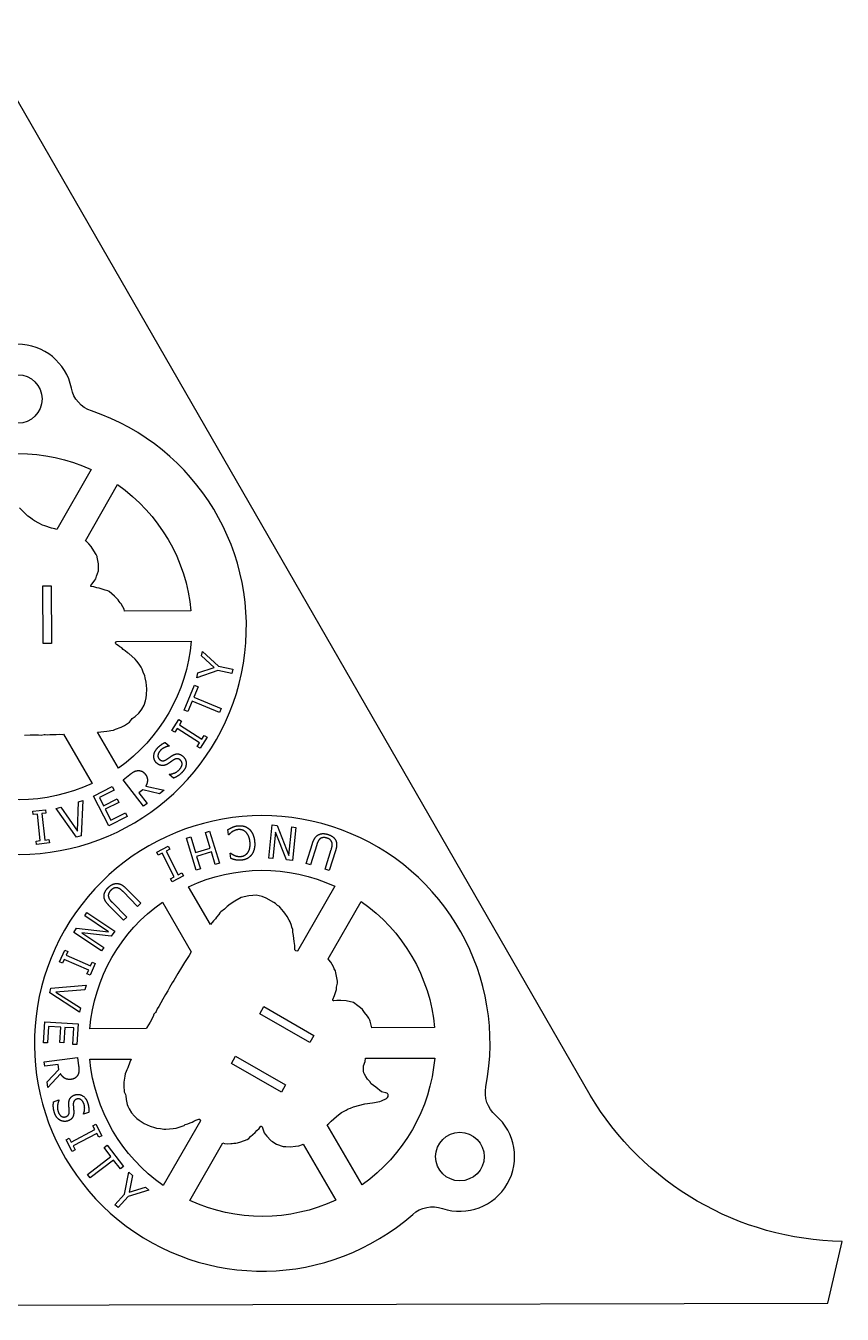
# Model space of a CAD drawing. Header units: millimetres. Extents: x 0 to 217, y 0 to 323.
# Drawn here: x 163.7 to 217.4, y 0.4 to 85.2 of the extents above; entities that cross this region are included whole.
import ezdxf

# ---------------------------------------------------------------- set-up
doc = ezdxf.new("R2010")
doc.units = ezdxf.units.MM
doc.layers.add('SCRAP_OUTLINE', color=8, linetype='Continuous')

msp = doc.modelspace()

# ---------------------------------------------------------------- linework, layer by layer
for points in [[(166.674, 61.366, 0.821365), (159.611, 61.342, -0.267689), (158.301, 59.833, 6.023346), (167.995, 59.866, -0.267689)], [(170.172, 46.678), (170.148, 46.806), (170.07, 46.965), (169.944, 47.165), (169.896, 47.23), (169.811, 47.323), (169.745, 47.435), (169.675, 47.522), (169.515, 47.671), (169.164, 47.963), (169.063, 48.02), (168.9, 48.059), (168.513, 48.191), (168.338, 48.221), (168.157, 48.276), (167.98, 48.299), (167.962, 48.311), (167.95, 48.33), (167.95, 48.362), (167.965, 48.394), (168.225, 48.711), (168.275, 48.81), (168.325, 48.975), (168.454, 49.342), (168.46, 49.383), (168.453, 49.482), (168.466, 49.667), (168.466, 49.789), (168.381, 50.236), (168.365, 50.279), (168.308, 50.402), (168.158, 50.663), (167.967, 50.947), (167.82, 51.119), (167.647, 51.281), (167.592, 51.316), (169.708, 55.011, -0.221398), (174.548, 46.693)], [(168.4, 38.699), (168.616, 38.722), (169.013, 38.784), (169.155, 38.799), (169.277, 38.829), (169.439, 38.844), (169.582, 38.906), (169.957, 39.043), (170.17, 39.152), (170.492, 39.374), (170.621, 39.54), (170.68, 39.6), (170.88, 39.744), (171.122, 39.96), (171.2, 40.06), (171.305, 40.215), (171.469, 40.489), (171.556, 40.773), (171.606, 40.97), (171.63, 41.16), (171.645, 41.567), (171.602, 41.993), (171.532, 42.278), (171.508, 42.42), (171.402, 42.664), (171.331, 42.861), (171.259, 42.989), (171.127, 43.189), (170.984, 43.383), (170.863, 43.527), (170.459, 43.9), (170.42, 43.908), (170.358, 43.938), (170.223, 44.06), (170.093, 44.151), (169.985, 44.255), (169.872, 44.322), (169.764, 44.408), (169.649, 44.482), (169.6, 44.53), (169.585, 44.573), (169.586, 44.588), (169.642, 44.676), (174.555, 44.693, -0.221398), (169.772, 36.342)], [(191.107, 7.341, 0.821365), (194.617, 13.47, -0.267689), (193.966, 15.359, 6.023346), (189.147, 6.947, -0.267689)], [(181.566, 24.283), (181.533, 24.281), (181.459, 24.299), (181.422, 24.327), (181.39, 24.383), (181.377, 24.446), (181.382, 24.665), (181.337, 24.923), (181.301, 25.321), (181.257, 25.533), (181.26, 25.668), (181.252, 25.719), (181.189, 25.865), (181.175, 25.966), (181.073, 26.209), (181.017, 26.331), (180.886, 26.568), (180.734, 26.79), (180.649, 26.896), (180.43, 27.159), (180.368, 27.218), (180.24, 27.297), (180.106, 27.418), (179.996, 27.492), (179.497, 27.773), (179.231, 27.88), (179.045, 27.933), (178.851, 27.966), (178.613, 27.959), (178.359, 27.939), (177.851, 27.809), (177.438, 27.576), (177.131, 27.372), (176.938, 27.221), (176.75, 27.061), (176.505, 26.873), (176.45, 26.809), (176.384, 26.709), (176.221, 26.521), (176.16, 26.415), (176.024, 26.283), (175.835, 26.048), (174.392, 28.527, -0.221398), (184.016, 28.56)], [(167.88, 19.17, -0.221398), (172.663, 27.521), (174.567, 24.25), (174.433, 24.008), (174.307, 23.798), (174.12, 23.531), (174.055, 23.418), (173.985, 23.327), (173.925, 23.198), (173.683, 22.821), (173.41, 22.344), (173.306, 22.194), (173.134, 21.894), (173.025, 21.675), (172.86, 21.441), (172.695, 21.114), (172.422, 20.638), (172.315, 20.489), (172.253, 20.305), (172.218, 20.245), (172.111, 20.125), (172.063, 19.977), (171.851, 19.607), (171.762, 19.423), (171.651, 19.252), (171.622, 19.183)], [(186.46, 19.233), (186.351, 19.675), (186.331, 19.732), (186.259, 19.874), (186.169, 20.002), (185.97, 20.246), (185.841, 20.443), (185.717, 20.552), (185.439, 20.751), (185.331, 20.843), (185.242, 20.897), (184.773, 21.02), (184.412, 21.042), (184.145, 21.033), (183.963, 21.013), (183.919, 21.019), (183.903, 21.029), (183.89, 21.056), (183.899, 21.098), (184.001, 21.361), (184.125, 21.759), (184.139, 21.915), (184.199, 22.185), (184.201, 22.301), (184.183, 22.419), (184.09, 22.862), (184.059, 22.98), (183.988, 23.114), (183.941, 23.261), (183.754, 23.561), (183.632, 23.716), (183.577, 23.769), (185.751, 27.566, -0.221398), (190.592, 19.247)], [(170.613, 17.18), (170.525, 16.981), (170.38, 16.607), (170.322, 16.476), (170.288, 16.355), (170.219, 16.207), (170.202, 16.053), (170.132, 15.66), (170.121, 15.42), (170.152, 15.03), (170.231, 14.836), (170.253, 14.754), (170.278, 14.51), (170.344, 14.192), (170.392, 14.075), (170.474, 13.906), (170.629, 13.627), (170.831, 13.41), (170.977, 13.268), (171.13, 13.152), (171.474, 12.935), (171.866, 12.76), (172.147, 12.678), (172.282, 12.627), (172.546, 12.598), (172.752, 12.56), (172.899, 12.559), (173.138, 12.573), (173.377, 12.6), (173.563, 12.632), (174.089, 12.796), (174.114, 12.826), (174.171, 12.865), (174.345, 12.92), (174.489, 12.987), (174.632, 13.03), (174.747, 13.094), (174.876, 13.144), (174.997, 13.207), (175.063, 13.225), (175.108, 13.217), (175.121, 13.208), (175.169, 13.115), (172.727, 8.852, -0.221398), (167.887, 17.17)], [(190.599, 17.247, -0.221398), (185.815, 8.897), (183.522, 12.837), (183.635, 12.926), (183.773, 13.082), (184.133, 13.391), (184.253, 13.509), (184.471, 13.653), (184.759, 13.821), (184.896, 13.889), (185.062, 13.939), (185.244, 14.039), (185.997, 14.234), (186.497, 14.299), (186.636, 14.327), (186.862, 14.353), (186.994, 14.384), (187.093, 14.42), (187.428, 14.59), (187.483, 14.639), (187.527, 14.721), (187.538, 14.789), (187.533, 14.833), (187.516, 14.873), (187.486, 14.909), (187.444, 14.936), (187.372, 14.963), (187.177, 15.001), (187.103, 15.026), (186.717, 15.333), (186.424, 15.547), (186.315, 15.696), (186.162, 15.859), (186.065, 16.036), (185.964, 16.185), (185.933, 16.274), (185.913, 16.385), (185.903, 16.499), (185.904, 16.631), (185.915, 16.725), (186.008, 17.026), (186.046, 17.232)], [(176.638, 11.656), (176.761, 11.612), (176.937, 11.6), (177.173, 11.61), (177.253, 11.619), (177.376, 11.646), (177.507, 11.647), (177.617, 11.664), (177.826, 11.728), (178.254, 11.886), (178.354, 11.946), (178.47, 12.067), (178.777, 12.335), (178.891, 12.473), (179.029, 12.602), (179.137, 12.743), (179.156, 12.753), (179.179, 12.754), (179.207, 12.738), (179.227, 12.709), (179.371, 12.326), (179.433, 12.232), (179.551, 12.107), (179.803, 11.811), (179.836, 11.785), (179.925, 11.743), (180.079, 11.639), (180.185, 11.578), (180.614, 11.428), (180.659, 11.42), (180.795, 11.408), (181.096, 11.407), (181.437, 11.43), (181.66, 11.472), (181.886, 11.541), (181.945, 11.571), (184.086, 7.891, -0.221398), (174.462, 7.858)]]:
    msp.add_lwpolyline(points, format="xyb", close=True)
for points in [[(158.349, 55.973, -0.221398), (167.973, 56.005), (165.707, 52.049), (165.573, 52.103), (165.369, 52.145), (164.922, 52.302), (164.76, 52.346), (164.525, 52.464), (164.236, 52.629), (164.109, 52.714), (163.983, 52.832), (163.805, 52.939), (163.259, 53.495)], [(163.586, 38.514), (163.952, 38.534), (164.501, 38.536), (164.684, 38.518), (164.873, 38.556), (164.943, 38.556), (165.101, 38.524), (165.253, 38.556), (165.68, 38.557), (165.883, 38.572), (166.086, 38.561), (166.161, 38.57), (168.043, 35.336, -0.221398), (158.419, 35.304)]]:
    msp.add_lwpolyline(points, format="xyb")
for points in [[(165.341, 48.355), (165.354, 44.554), (164.806, 44.552), (164.793, 48.353)], [(175.238, 43.729), (175.301, 44.032), (176.351, 43.055), (177.304, 42.857), (177.244, 42.571), (176.321, 42.762), (174.939, 42.29), (175.005, 42.608), (176.069, 42.968)], [(176.533, 40.271), (176.421, 40.001), (174.63, 40.745), (174.347, 40.064), (174.106, 40.163), (174.785, 41.797), (175.025, 41.697), (174.742, 41.015)], [(175.417, 38.495), (175.607, 38.376), (175.155, 37.654), (174.964, 37.773), (175.113, 38.01), (173.63, 38.94), (173.481, 38.703), (173.291, 38.822), (173.743, 39.544), (173.934, 39.425), (173.785, 39.188), (175.268, 38.258)], [(170.357, 33.16), (169.129, 32.538), (168.136, 34.502), (169.364, 35.123), (169.482, 34.89), (168.514, 34.401), (168.786, 33.863), (169.688, 34.32), (169.806, 34.087), (168.904, 33.631), (169.272, 32.903), (170.24, 33.392)], [(167.145, 34.115), (167.432, 34.197), (167.312, 31.873), (167.008, 31.786), (165.672, 33.691), (165.974, 33.777), (167.065, 32.19)], [(165.196, 31.633), (165.221, 31.409), (164.374, 31.314), (164.349, 31.538), (164.627, 31.569), (164.432, 33.309), (164.154, 33.277), (164.129, 33.501), (164.976, 33.596), (165.001, 33.372), (164.723, 33.341), (164.918, 31.601)], [(179.675, 30.409), (179.895, 32.598), (180.222, 32.565), (181, 30.58), (181.19, 32.467), (181.462, 32.44), (181.241, 30.251), (180.828, 30.293), (180.121, 32.114), (179.946, 30.381)], [(174.896, 29.618), (174.249, 31.721), (174.529, 31.807), (174.845, 30.778), (175.813, 31.076), (175.497, 32.105), (175.776, 32.191), (176.423, 30.088), (176.143, 30.002), (175.889, 30.827), (174.922, 30.529), (175.175, 29.704)], [(172.398, 30.611), (172.295, 30.811), (173.053, 31.2), (173.156, 31), (172.907, 30.872), (173.706, 29.315), (173.955, 29.442), (174.058, 29.242), (173.299, 28.853), (173.197, 29.053), (173.446, 29.181), (172.647, 30.739)], [(168.66, 24.3), (166.828, 25.519), (167.01, 25.792), (169.128, 25.552), (167.549, 26.602), (167.7, 26.829), (169.532, 25.611), (169.302, 25.265), (167.361, 25.492), (168.811, 24.527)], [(166.096, 23.488), (165.89, 23.578), (166.231, 24.359), (166.437, 24.269), (166.325, 24.012), (167.929, 23.311), (168.041, 23.568), (168.247, 23.478), (167.906, 22.697), (167.7, 22.787), (167.812, 23.043), (166.208, 23.744)], [(167.27, 20.558), (167.199, 20.27), (165.246, 21.535), (165.322, 21.841), (167.64, 22.046), (167.564, 21.742), (165.644, 21.591)], [(182.375, 18.264), (179.076, 20.153), (179.349, 20.629), (182.647, 18.74)], [(164.838, 18.254), (164.914, 19.629), (167.11, 19.507), (167.034, 18.133), (166.774, 18.147), (166.834, 19.23), (166.233, 19.263), (166.177, 18.254), (165.917, 18.268), (165.973, 19.277), (165.157, 19.322), (165.097, 18.24)], [(180.505, 15), (177.207, 16.89), (177.48, 17.366), (180.778, 15.477)], [(166.928, 11.205), (166.73, 11.1), (166.331, 11.853), (166.529, 11.958), (166.66, 11.711), (168.207, 12.53), (168.076, 12.778), (168.275, 12.883), (168.674, 12.13), (168.475, 12.025), (168.344, 12.272), (166.797, 11.452)], [(167.908, 9.35), (167.731, 9.582), (169.271, 10.762), (168.822, 11.348), (169.028, 11.506), (170.104, 10.102), (169.897, 9.943), (169.448, 10.529)], [(171.55, 8.743), (171.782, 8.537), (170.41, 8.116), (169.762, 7.39), (169.544, 7.584), (170.172, 8.288), (170.454, 9.721), (170.696, 9.505), (170.476, 8.404)]]:
    msp.add_lwpolyline(points, close=True)
for points in [[(172.856, 38.034), (173.118, 37.803), (173.104, 37.786)], [(171.568, 35.158), (172.773, 34.879), (172.472, 34.647), (171.387, 34.914), (171.122, 34.709), (171.657, 34.017), (171.426, 33.838), (170.08, 35.579), (170.529, 35.925)], [(173.396, 35.676), (173.12, 35.919), (173.134, 35.935)], [(177.039, 31.942), (177.018, 31.94), (176.984, 32.288)], [(177.171, 30.393), (177.136, 30.744), (177.159, 30.746)], [(182.83, 31.297), (182.416, 29.98), (182.137, 30.068), (182.549, 31.378)], [(184.068, 30.9), (183.655, 29.59), (183.377, 29.678), (183.789, 30.987)], [(170.28, 28.412), (171.245, 27.436), (171.037, 27.23), (170.072, 28.207)], [(169.351, 27.504), (170.32, 26.522), (170.112, 26.317), (169.148, 27.294)], [(165.963, 16.207), (165.119, 15.303), (165.068, 15.679), (165.843, 16.485), (165.798, 16.818), (164.93, 16.7), (164.891, 16.99), (167.071, 17.285), (167.147, 16.723)], [(165.498, 14.365), (165.846, 14.482), (165.853, 14.461)], [(167.809, 13.653), (167.478, 13.542), (167.471, 13.562)]]:
    msp.add_lwpolyline(points)
for centre in [(163.145, 60.654), (192.255, 10.753)]:
    msp.add_circle(centre, 1.6)
for points in [[(172.298, 36.667), (172.098, 36.844), (172.103, 37.396), (172.316, 37.638)], [(172.316, 37.638), (172.439, 37.777), (172.711, 37.974), (172.856, 38.034)], [(172.519, 37.485), (172.385, 37.333), (172.361, 37.018), (172.477, 36.915)], [(173.104, 37.786), (172.962, 37.771), (172.638, 37.62), (172.519, 37.485)], [(172.691, 36.51), (172.591, 36.508), (172.395, 36.582), (172.298, 36.667)], [(172.477, 36.915), (172.582, 36.823), (172.804, 36.824), (172.924, 36.904)], [(173.077, 36.654), (172.979, 36.589), (172.792, 36.514), (172.691, 36.51)], [(172.924, 36.904), (173.004, 36.957), (173.23, 37.116), (173.309, 37.165)], [(173.415, 36.886), (173.326, 36.829), (173.185, 36.728), (173.077, 36.654)], [(173.309, 37.165), (173.511, 37.289), (173.86, 37.261), (174.014, 37.126)], [(173.847, 36.866), (173.748, 36.954), (173.539, 36.965), (173.415, 36.886)], [(173.798, 36.256), (173.958, 36.438), (173.971, 36.757), (173.847, 36.866)], [(174.232, 36.667), (174.235, 36.524), (174.135, 36.255), (174.002, 36.104)], [(174.014, 37.126), (174.112, 37.039), (174.229, 36.795), (174.232, 36.667)], [(170.529, 35.925), (170.678, 36.041), (170.905, 36.164), (171.042, 36.176)], [(171.042, 36.176), (171.18, 36.188), (171.429, 36.085), (171.534, 35.948)], [(171.534, 35.948), (171.682, 35.757), (171.686, 35.349), (171.568, 35.158)], [(173.134, 35.935), (173.332, 35.954), (173.686, 36.129), (173.798, 36.256)], [(174.002, 36.104), (173.844, 35.925), (173.547, 35.74), (173.396, 35.676)], [(176.984, 32.288), (177.053, 32.329), (177.175, 32.403), (177.262, 32.441)], [(177.668, 32.291), (177.542, 32.278), (177.333, 32.195), (177.254, 32.141)], [(177.262, 32.441), (177.355, 32.482), (177.515, 32.53), (177.646, 32.543)], [(177.646, 32.543), (177.859, 32.564), (178.233, 32.456), (178.379, 32.325)], [(178.166, 32.12), (178.063, 32.219), (177.806, 32.305), (177.668, 32.291)], [(178.379, 32.325), (178.524, 32.196), (178.71, 31.785), (178.738, 31.508)], [(177.254, 32.141), (177.179, 32.087), (177.07, 31.979), (177.039, 31.942)], [(178.434, 31.478), (178.412, 31.703), (178.272, 32.017), (178.166, 32.12)], [(178.304, 30.797), (178.386, 30.918), (178.455, 31.267), (178.434, 31.478)], [(178.738, 31.508), (178.765, 31.233), (178.665, 30.811), (178.547, 30.647)], [(182.549, 31.378), (182.618, 31.597), (182.805, 31.882), (182.951, 31.954)], [(183.051, 31.685), (182.973, 31.622), (182.874, 31.438), (182.83, 31.297)], [(182.951, 31.954), (183.082, 32.021), (183.377, 32.033), (183.571, 31.972)], [(183.496, 31.734), (183.365, 31.775), (183.134, 31.752), (183.051, 31.685)], [(183.832, 31.439), (183.802, 31.542), (183.636, 31.69), (183.496, 31.734)], [(183.571, 31.972), (183.757, 31.913), (184.002, 31.73), (184.068, 31.602)], [(183.789, 30.987), (183.835, 31.134), (183.859, 31.343), (183.832, 31.439)], [(184.068, 31.602), (184.144, 31.459), (184.138, 31.124), (184.068, 30.9)], [(177.159, 30.746), (177.202, 30.715), (177.332, 30.627), (177.424, 30.588)], [(177.424, 30.588), (177.512, 30.55), (177.715, 30.511), (177.842, 30.524)], [(177.842, 30.524), (177.983, 30.538), (178.221, 30.678), (178.304, 30.797)], [(178.547, 30.647), (178.43, 30.487), (178.087, 30.297), (177.865, 30.275)], [(177.475, 30.294), (177.401, 30.31), (177.248, 30.361), (177.171, 30.393)], [(177.865, 30.275), (177.755, 30.264), (177.559, 30.277), (177.475, 30.294)], [(168.826, 27.918), (168.828, 28.066), (168.956, 28.332), (169.101, 28.475)], [(169.101, 28.475), (169.239, 28.612), (169.516, 28.742), (169.66, 28.741)], [(169.276, 28.298), (169.179, 28.201), (169.09, 27.986), (169.111, 27.881)], [(169.693, 28.456), (169.589, 28.478), (169.38, 28.4), (169.276, 28.298)], [(169.66, 28.741), (169.822, 28.742), (170.115, 28.58), (170.28, 28.412)], [(170.072, 28.207), (169.965, 28.316), (169.791, 28.436), (169.693, 28.456)], [(169.148, 27.294), (168.986, 27.457), (168.821, 27.756), (168.826, 27.918)], [(169.111, 27.881), (169.131, 27.783), (169.247, 27.609), (169.351, 27.504)], [(166.664, 15.841), (166.425, 15.809), (166.069, 16.009), (165.963, 16.207)], [(167.107, 16.153), (167.049, 16.028), (166.835, 15.864), (166.664, 15.841)], [(167.147, 16.723), (167.172, 16.536), (167.166, 16.278), (167.107, 16.153)], [(165.853, 14.461), (165.77, 14.281), (165.745, 13.887), (165.799, 13.727)], [(166.504, 14.152), (166.497, 14.269), (166.525, 14.469), (166.573, 14.558)], [(166.573, 14.558), (166.62, 14.646), (166.782, 14.779), (166.904, 14.82)], [(167.03, 14.541), (166.898, 14.496), (166.788, 14.303), (166.797, 14.16)], [(166.904, 14.82), (167.158, 14.905), (167.634, 14.625), (167.736, 14.319)], [(167.502, 14.22), (167.438, 14.412), (167.177, 14.59), (167.03, 14.541)], [(165.565, 13.626), (165.489, 13.852), (165.477, 14.202), (165.498, 14.365)], [(165.937, 13.145), (165.813, 13.214), (165.63, 13.435), (165.565, 13.626)], [(165.799, 13.727), (165.876, 13.497), (166.146, 13.326), (166.303, 13.379)], [(166.303, 13.379), (166.428, 13.421), (166.542, 13.596), (166.536, 13.743)], [(166.83, 13.695), (166.837, 13.458), (166.638, 13.17), (166.444, 13.105)], [(166.536, 13.743), (166.531, 13.848), (166.514, 14.021), (166.504, 14.152)], [(166.797, 14.16), (166.803, 14.064), (166.827, 13.788), (166.83, 13.695)], [(167.471, 13.562), (167.529, 13.693), (167.56, 14.049), (167.502, 14.22)], [(167.736, 14.319), (167.795, 14.143), (167.83, 13.809), (167.809, 13.653)], [(166.444, 13.105), (166.32, 13.063), (166.05, 13.083), (165.937, 13.145)]]:
    msp.add_open_spline(points, degree=2)
at = {"layer": 'SCRAP_OUTLINE'}
msp.add_lwpolyline([(1.07, 169.796), (0.614, 140.289, -0.053702), (0.095, 88.428), (-0.003, 0.761), (93.911, 0.761, -0.43419), (96.613, 1.038, 0.309828), (99.047, 1.459), (107.342, 1.378, 0.490744), (111.322, 1.318, 0.080829), (124.526, 1.078, 0.168269), (129.837, 1.542, 0.282301), (132.358, 0.842, -0.137039), (134.41, 0.673), (140.727, 0.922), (216.487, 1.103), (217.433, 5.162, -0.259831), (200.83, 14.807), (152.56, 98.652, -0.191719), (148.535, 105.263), (116.232, 162.174, -0.516446)], format="xyb", dxfattribs=at)

doc.saveas('drawing.dxf')
